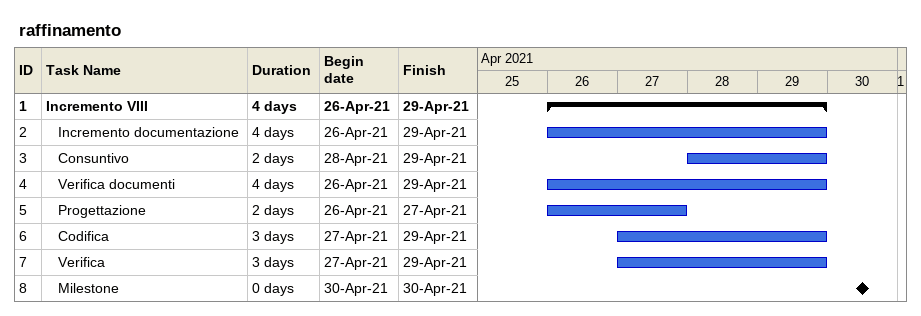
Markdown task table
raffinamento

| ID | Level | Task | Duration | Start | Finish |
|---|---|---|---|---|---|
| 1 | 1 | **Incremento VIII** | 4d | 2021-04-26 | 2021-04-29 |
| 2 | 2 | Incremento documentazione | 4d | 2021-04-26 | 2021-04-29 |
| 3 | 2 | Consuntivo | 2d | 2021-04-28 | 2021-04-29 |
| 4 | 2 | Verifica documenti | 4d | 2021-04-26 | 2021-04-29 |
| 5 | 2 | Progettazione | 2d | 2021-04-26 | 2021-04-27 |
| 6 | 2 | Codifica | 3d | 2021-04-27 | 2021-04-29 |
| 7 | 2 | Verifica | 3d | 2021-04-27 | 2021-04-29 |
| 8 | 2 | Milestone | 0d | 2021-04-30 | 2021-04-30 |
